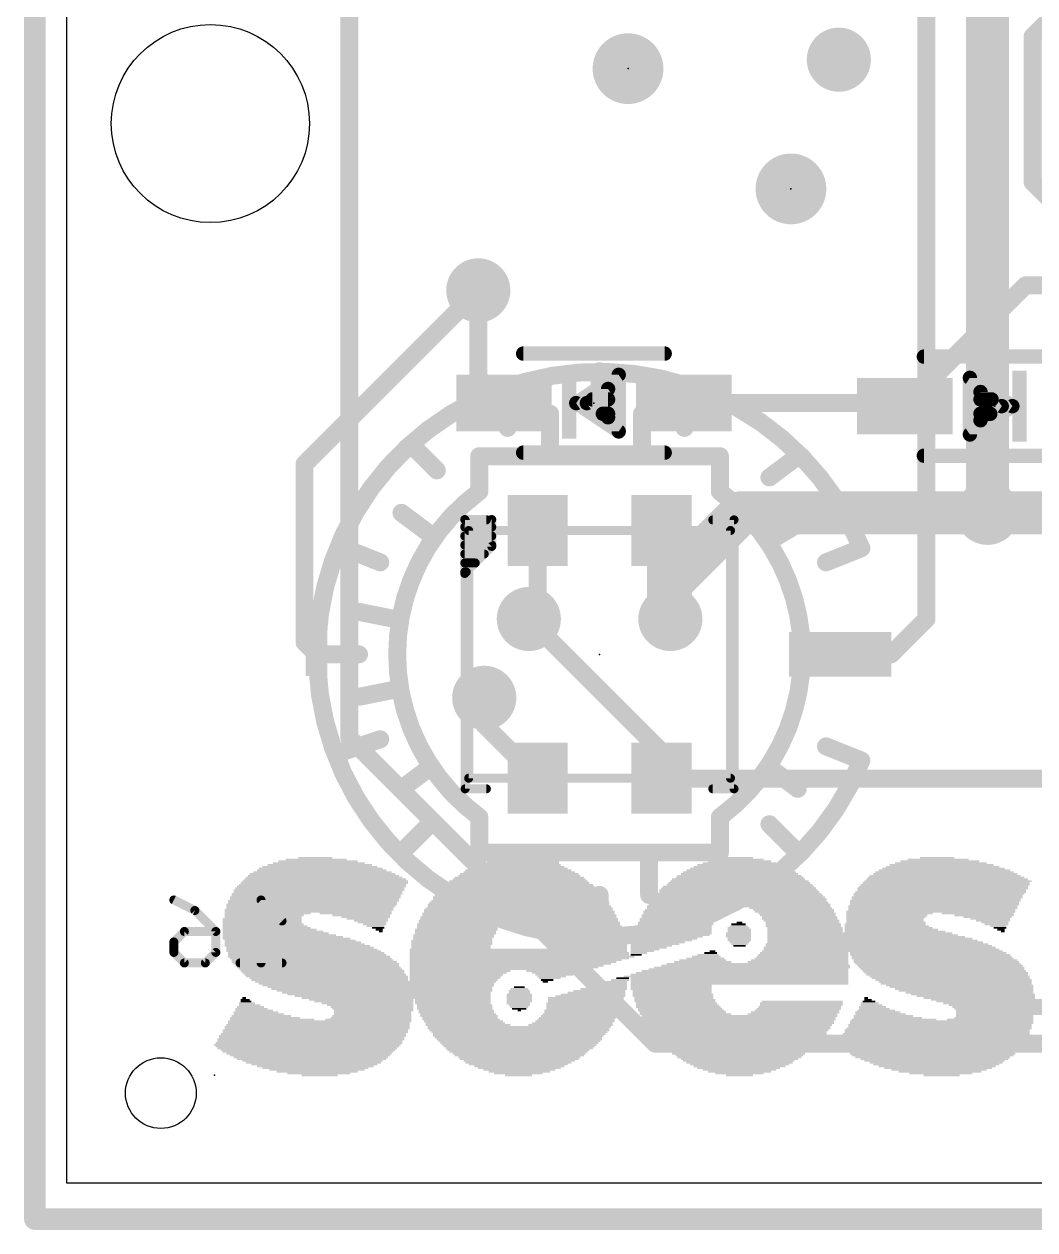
# Model space of a CAD drawing. Extents: x -30.6 to 30.6, y -30.6 to 30.6.
# Drawn here: x -30.63 to -16.35, y -30.63 to -13.59 of the extents above; entities that cross this region are included whole.
import ezdxf

# ---------------------------------------------------------------- set-up
doc = ezdxf.new("R2010")
doc.units = 0
for name, color, linetype in [('1', 12, 'CONTINUOUS'), ('16', 5, 'CONTINUOUS'), ('18', 110, 'CONTINUOUS'), ('20', 53, 'CONTINUOUS'), ('21', 40, 'CONTINUOUS'), ('22', 53, 'CONTINUOUS'), ('23', 40, 'CONTINUOUS'), ('24', 6, 'CONTINUOUS')]:
    doc.layers.add(name, color=color, linetype=linetype)

# ---------------------------------------------------------------- blocks, each defined once
blk = doc.blocks.new('RECT')
blk.add_solid([(-0.5, -0.5), (0.5, -0.5), (-0.5, 0.5), (0.5, 0.5)])
blk = doc.blocks.new('PIE')
at = {"const_width": 0.5}
blk.add_lwpolyline([(0, -0.25, 1), (0, 0.25, 1), (0, -0.25)], format="xyb", dxfattribs=at)
blk = doc.blocks.new('ROUNDV')
at = {"const_width": 0.5}
blk.add_lwpolyline([(0, -0.25, 1), (0, 0.25, 1), (0, -0.25)], format="xyb", dxfattribs=at)

msp = doc.modelspace()

# ---------------------------------------------------------------- linework, layer by layer
at = {"layer": '1'}
for points, const_width in [([(-30.48, 30.48), (-30.48, -30.48)], 0.3048), ([(-26.035, -23.682), (-26.035, -13.462)], 0.254), ([(-18.187, -18.993), (-16.4794, -17.2854)], 0.254), ([(-16.4794, -17.2854), (-10.5544, -17.2854)], 0.254), ([(-24.214, -18.586), (-24.214, -17.357)], 0.254), ([(-23.85, -18.95), (-24.214, -18.586)], 0.254), ([(-21.31, -18.95), (-18.23, -18.95)], 0.254), ([(-18.23, -18.95), (-18.187, -18.993)], 0.254), ([(-21.5, -21.5), (-20.5, -20.5)], 0.6096), ([(-20.5, -20.5), (-17.018, -20.5)], 0.6096), ([(-12.118, -20.5), (-17.018, -20.5)], 0.6096), ([(-21.5, -21.5), (-21.5, -22)], 0.6096), ([(-23.5, -22), (-21.243, -24.257)], 0.254), ([(-26.035, -23.682), (-21.717, -28)], 0.254), ([(-21.243, -24.257), (-6.35, -24.257)], 0.254), ([(-21.717, -28), (-9.151, -28)], 0.254), ([(-30.48, -30.48), (30.48, -30.48)], 0.3048)]:
    msp.add_lwpolyline(points, dxfattribs=dict(at, const_width=const_width))
for points, const_width in [([(-16.4794, -17.2219, 1), (-16.4794, -17.3489)], 0.127), ([(-16.4345, -17.3303, 1), (-16.5243, -17.2405)], 0.127), ([(-24.1505, -17.357, 1), (-24.2775, -17.357)], 0.127), ([(-24.1691, -18.5411, 1), (-24.2589, -18.6309)], 0.127), ([(-24.2775, -18.586, 1), (-24.1505, -18.586)], 0.127), ([(-23.8949, -18.9949, 1), (-23.8051, -18.9051)], 0.127), ([(-21.31, -18.8865, 1), (-21.31, -19.0135)], 0.127), ([(-18.1851, -18.9051, 1), (-18.2749, -18.9949)], 0.127), ([(-18.2319, -18.9481, 1), (-18.1421, -19.0379)], 0.127), ([(-18.2319, -19.0379, 1), (-18.1421, -18.9481)], 0.127), ([(-18.23, -19.0135, 1), (-18.23, -18.8865)], 0.127), ([(-20.5, -20.3476, 1), (-20.5, -20.6524)], 0.3048), ([(-20.3922, -20.6078, 1), (-20.6078, -20.3922)], 0.3048), ([(-17.018, -20.3476, 1), (-17.018, -20.6524)], 0.3048), ([(-17.018, -20.6524, 1), (-17.018, -20.3476)], 0.3048), ([(-21.6078, -21.3922, 1), (-21.3922, -21.6078)], 0.3048), ([(-21.3476, -21.5, 1), (-21.6524, -21.5)], 0.3048), ([(-23.4551, -21.9551, 1), (-23.5449, -22.0449)], 0.127), ([(-21.6524, -22, 1), (-21.3476, -22)], 0.3048), ([(-25.9901, -23.6371, 1), (-26.0799, -23.7269)], 0.127), ([(-26.0985, -23.682, 1), (-25.9715, -23.682)], 0.127), ([(-21.243, -24.1935, 1), (-21.243, -24.3205)], 0.127), ([(-21.2879, -24.3019, 1), (-21.1981, -24.2121)], 0.127), ([(-21.717, -27.9365, 1), (-21.717, -28.0635)], 0.127), ([(-21.7619, -28.0449, 1), (-21.6721, -27.9551)], 0.127), ([(-30.48, -30.4038, 1), (-30.48, -30.5562)], 0.1524), ([(-30.5562, -30.48, 1), (-30.4038, -30.48)], 0.1524)]:
    msp.add_lwpolyline(points, format="xyb", dxfattribs=dict(at, const_width=const_width))
at = {"layer": '16'}
for points, const_width in [([(-30.48, 30.48), (-30.48, -30.48)], 0.3048), ([(-17.018, -20.5), (-17.018, -5.9838)], 0.6096), ([(-17.881, -7.5), (-17.881, -22)], 0.254), ([(-16.381, -13.7705), (-15.0622, -12.4517)], 0.254), ([(-16.381, -15.826), (-16.381, -13.7705)], 0.254), ([(-15.748, -16.459), (-16.381, -15.826)], 0.254), ([(-26.669, -19.812), (-24.214, -17.357)], 0.254), ([(-22.5, -18.5), (-22.5, -19.1)], 0.254), ([(-24, -18.8), (-23.8, -19.3)], 0.254), ([(-21.1, -18.8), (-21.3, -19.3)], 0.254), ([(-23.2, -19.7), (-23.2, -19.1)], 0.254), ([(-21.9, -19.7), (-21.9, -19.1)], 0.254), ([(-25.1, -19.6), (-24.8, -19.9)], 0.254), ([(-24.2, -20.2), (-24.2, -19.7)], 0.254), ([(-24.2, -19.7), (-23.2, -19.7)], 0.254), ([(-23.2, -19.7), (-21.9, -19.7)], 0.254), ([(-21.9, -19.7), (-20.8, -19.7)], 0.254), ([(-20.8, -20.2), (-20.8, -19.7)], 0.254), ([(-19.7, -19.7), (-20.1, -20)], 0.254), ([(-26.67, -22.33), (-26.67, -19.812)], 0.254), ([(-26.67, -19.812), (-26.669, -19.812)], 0.254), ([(-24.9, -20.8), (-25.3, -20.5)], 0.254), ([(-21.625, -20.75), (-21.625, -21.875)], 0.4064), ([(-20.1, -20.9), (-19.6, -20.6)], 0.254), ([(-23.375, -20.75), (-23.375, -21.875)], 0.254), ([(-26.1, -21), (-25.6, -21.2)], 0.254), ([(-18.8, -21), (-19.3, -21.2)], 0.254), ([(-25.4, -22), (-25.9, -21.9)], 0.254), ([(-23.375, -21.875), (-23.5, -22)], 0.254), ([(-21.625, -21.875), (-21.5, -22)], 0.4064), ([(-17.881, -22), (-18.381, -22.5)], 0.254), ([(-26.5, -22.5), (-26.67, -22.33)], 0.254), ([(-26.5, -22.5), (-25.9, -22.5)], 0.254), ([(-18.381, -22.5), (-19.1, -22.5)], 0.254), ([(-25.4, -23), (-25.9, -23.1)], 0.254), ([(-24.13, -23.495), (-24.13, -23.114)], 0.254), ([(-23.375, -24.25), (-24.13, -23.495)], 0.254), ([(-26.2, -23.9), (-25.6, -23.7)], 0.254), ([(-18.8, -24), (-19.3, -23.8)], 0.254), ([(-24.9, -24.1), (-25.3, -24.4)], 0.254), ([(-20.1, -24.1), (-19.7, -24.4)], 0.254), ([(-24.2, -24.8), (-24.2, -25.3)], 0.254), ([(-20.8, -24.8), (-20.8, -25.3)], 0.254), ([(-25.3, -25.3), (-24.9, -24.9)], 0.254), ([(-19.7, -25.3), (-20.1, -24.9)], 0.254), ([(-24.2, -25.3), (-23.2, -25.3)], 0.254), ([(-23.2, -25.3), (-21.8, -25.3)], 0.254), ([(-23.2, -25.3), (-23.2, -25.9)], 0.254), ([(-21.8, -25.3), (-20.8, -25.3)], 0.254), ([(-21.8, -25.3), (-21.8, -25.9)], 0.254), ([(-24, -26.2), (-23.8, -25.7)], 0.254), ([(-21, -26.2), (-21.2, -25.7)], 0.254), ([(-22.5, -26.5), (-22.5, -25.9)], 0.254), ([(-30.48, -30.48), (30.48, -30.48)], 0.3048)]:
    msp.add_lwpolyline(points, dxfattribs=dict(at, const_width=const_width))
for points, const_width in [([(-16.3175, -13.7705, 1), (-16.4445, -13.7705)], 0.127), ([(-16.4259, -13.7256, 1), (-16.3361, -13.8154)], 0.127), ([(-16.3361, -15.7811, 1), (-16.4259, -15.8709)], 0.127), ([(-16.4445, -15.826, 1), (-16.3175, -15.826)], 0.127), ([(-24.1691, -17.4019, 1), (-24.2589, -17.3121)], 0.127), ([(-18.8, -21, 5.1283), (-18.8, -24)], 0.254), ([(-22.4365, -18.5, 1), (-22.5635, -18.5)], 0.127), ([(-23.941, -18.7764, 1), (-24.059, -18.8236)], 0.127), ([(-21.041, -18.8236, 1), (-21.159, -18.7764)], 0.127), ([(-23.1365, -19.1, 1), (-23.2635, -19.1)], 0.127), ([(-22.5635, -19.1, 1), (-22.4365, -19.1)], 0.127), ([(-21.8365, -19.1, 1), (-21.9635, -19.1)], 0.127), ([(-23.859, -19.3236, 1), (-23.741, -19.2764)], 0.127), ([(-21.359, -19.2764, 1), (-21.241, -19.3236)], 0.127), ([(-25.0551, -19.5551, 1), (-25.1449, -19.6449)], 0.127), ([(-24.1365, -19.7, 1), (-24.2635, -19.7)], 0.127), ([(-24.2, -19.6365, 1), (-24.2, -19.7635)], 0.127), ([(-23.2, -19.6365, 1), (-23.2, -19.7635)], 0.127), ([(-23.2, -19.7635, 1), (-23.2, -19.6365)], 0.127), ([(-21.9, -19.6365, 1), (-21.9, -19.7635)], 0.127), ([(-21.9, -19.7635, 1), (-21.9, -19.6365)], 0.127), ([(-20.7365, -19.7, 1), (-20.8635, -19.7)], 0.127), ([(-20.8, -19.7635, 1), (-20.8, -19.6365)], 0.127), ([(-19.6619, -19.7508, 1), (-19.7381, -19.6492)], 0.127), ([(-26.6065, -19.812, 1), (-26.7335, -19.812)], 0.127), ([(-26.67, -19.7485, 1), (-26.67, -19.8755)], 0.127), ([(-26.7139, -19.7671, 1), (-26.6241, -19.8569)], 0.127), ([(-26.669, -19.8755, 1), (-26.669, -19.7485)], 0.127), ([(-23.2635, -19.7, 1), (-23.1365, -19.7)], 0.127), ([(-21.9635, -19.7, 1), (-21.8365, -19.7)], 0.127), ([(-24.8449, -19.9449, 1), (-24.7551, -19.8551)], 0.127), ([(-20.1381, -19.9492, 1), (-20.0619, -20.0508)], 0.127), ([(-24.2, -20.2, 0.5044), (-24.2, -24.8)], 0.254), ([(-24.1623, -20.2511, 1), (-24.2377, -20.1489)], 0.127), ([(-20.8, -24.8, 0.5044), (-20.8, -20.2)], 0.254), ([(-20.7623, -20.1489, 1), (-20.8377, -20.2511)], 0.127), ([(-24.2635, -20.2, 1), (-24.1365, -20.2)], 0.127), ([(-20.8635, -20.2, 1), (-20.7365, -20.2)], 0.127), ([(-25.2619, -20.4492, 1), (-25.3381, -20.5508)], 0.127), ([(-17.1704, -20.5, 1), (-16.8656, -20.5)], 0.3048), ([(-21.5234, -20.75, 1), (-21.7266, -20.75)], 0.2032), ([(-19.5673, -20.6545, 1), (-19.6327, -20.5455)], 0.127), ([(-24.9381, -20.8508, 1), (-24.8619, -20.7492)], 0.127), ([(-23.3115, -20.75, 1), (-23.4385, -20.75)], 0.127), ([(-20.1327, -20.8455, 1), (-20.0673, -20.9545)], 0.127), ([(-26.0764, -20.941, 1), (-26.1236, -21.059)], 0.127), ([(-18.8588, -21.0239, 1), (-18.7412, -20.9761)], 0.127), ([(-18.7764, -21.059, 1), (-18.8236, -20.941)], 0.127), ([(-25.6236, -21.259, 1), (-25.5764, -21.141)], 0.127), ([(-19.3236, -21.141, 1), (-19.2764, -21.259)], 0.127), ([(-25.8875, -21.8377, 1), (-25.9125, -21.9623)], 0.127), ([(-23.3301, -21.9199, 1), (-23.4199, -21.8301)], 0.127), ([(-21.7266, -21.875, 1), (-21.5234, -21.875)], 0.2032), ([(-21.5532, -21.8032, 1), (-21.6968, -21.9468)], 0.2032), ([(-25.4125, -22.0623, 1), (-25.3875, -21.9377)], 0.127), ([(-23.5449, -21.9551, 1), (-23.4551, -22.0449)], 0.127), ([(-23.4385, -21.875, 1), (-23.3115, -21.875)], 0.127), ([(-21.5718, -22.0718, 1), (-21.4282, -21.9282)], 0.2032), ([(-17.9445, -22, 1), (-17.8175, -22)], 0.127), ([(-17.8361, -22.0449, 1), (-17.9259, -21.9551)], 0.127), ([(-26.6251, -22.2851, 1), (-26.7149, -22.3749)], 0.127), ([(-26.7335, -22.33, 1), (-26.6065, -22.33)], 0.127), ([(-26.5, -22.4365, 1), (-26.5, -22.5635)], 0.127), ([(-26.5449, -22.5449, 1), (-26.4551, -22.4551)], 0.127), ([(-25.9, -22.5635, 1), (-25.9, -22.4365)], 0.127), ([(-19.1, -22.4365, 1), (-19.1, -22.5635)], 0.127), ([(-18.4259, -22.4551, 1), (-18.3361, -22.5449)], 0.127), ([(-18.381, -22.5635, 1), (-18.381, -22.4365)], 0.127), ([(-25.9125, -23.0377, 1), (-25.8875, -23.1623)], 0.127), ([(-25.3875, -23.0623, 1), (-25.4125, -22.9377)], 0.127), ([(-24.0665, -23.114, 1), (-24.1935, -23.114)], 0.127), ([(-24.0851, -23.4501, 1), (-24.1749, -23.5399)], 0.127), ([(-24.1935, -23.495, 1), (-24.0665, -23.495)], 0.127), ([(-25.5799, -23.7602, 1), (-25.6201, -23.6398)], 0.127), ([(-19.2764, -23.741, 1), (-19.3236, -23.859)], 0.127), ([(-26.2201, -23.8398, 1), (-26.1799, -23.9602)], 0.127), ([(-24.8619, -24.1508, 1), (-24.9381, -24.0492)], 0.127), ([(-20.0619, -24.0492, 1), (-20.1381, -24.1508)], 0.127), ([(-18.7412, -24.0239, 1), (-18.8588, -23.9761)], 0.127), ([(-18.8236, -24.059, 1), (-18.7764, -23.941)], 0.127), ([(-23.4199, -24.2949, 1), (-23.3301, -24.2051)], 0.127), ([(-25.3381, -24.3492, 1), (-25.2619, -24.4508)], 0.127), ([(-19.7381, -24.4508, 1), (-19.6619, -24.3492)], 0.127), ([(-24.1365, -24.8, 1), (-24.2635, -24.8)], 0.127), ([(-24.2377, -24.8511, 1), (-24.1623, -24.7489)], 0.127), ([(-20.7365, -24.8, 1), (-20.8635, -24.8)], 0.127), ([(-20.8377, -24.7489, 1), (-20.7623, -24.8511)], 0.127), ([(-24.8551, -24.9449, 1), (-24.9449, -24.8551)], 0.127), ([(-20.0551, -24.8551, 1), (-20.1449, -24.9449)], 0.127), ([(-25.3449, -25.2551, 1), (-25.2551, -25.3449)], 0.127), ([(-24.2, -25.2365, 1), (-24.2, -25.3635)], 0.127), ([(-23.2, -25.2365, 1), (-23.2, -25.3635)], 0.127), ([(-23.1365, -25.3, 1), (-23.2635, -25.3)], 0.127), ([(-23.2, -25.3635, 1), (-23.2, -25.2365)], 0.127), ([(-21.8, -25.2365, 1), (-21.8, -25.3635)], 0.127), ([(-21.7365, -25.3, 1), (-21.8635, -25.3)], 0.127), ([(-21.8, -25.3635, 1), (-21.8, -25.2365)], 0.127), ([(-20.8, -25.3635, 1), (-20.8, -25.2365)], 0.127), ([(-19.7449, -25.3449, 1), (-19.6551, -25.2551)], 0.127), ([(-24.2635, -25.3, 1), (-24.1365, -25.3)], 0.127), ([(-20.8635, -25.3, 1), (-20.7365, -25.3)], 0.127), ([(-23.741, -25.7236, 1), (-23.859, -25.6764)], 0.127), ([(-21.141, -25.6764, 1), (-21.259, -25.7236)], 0.127), ([(-23.2635, -25.9, 1), (-23.1365, -25.9)], 0.127), ([(-22.4365, -25.9, 1), (-22.5635, -25.9)], 0.127), ([(-21.8635, -25.9, 1), (-21.7365, -25.9)], 0.127), ([(-24.059, -26.1764, 1), (-23.941, -26.2236)], 0.127), ([(-21.059, -26.2236, 1), (-20.941, -26.1764)], 0.127), ([(-22.5635, -26.5, 1), (-22.4365, -26.5)], 0.127), ([(-30.48, -30.4038, 1), (-30.48, -30.5562)], 0.1524), ([(-30.5562, -30.48, 1), (-30.4038, -30.48)], 0.1524)]:
    msp.add_lwpolyline(points, format="xyb", dxfattribs=dict(at, const_width=const_width))
at = {"layer": '20'}
for p, q in [((-30.028, -29.972), (-30.028, 30.028)), ((29.972, -29.972), (-30.028, -29.972))]:
    msp.add_line(p, q, dxfattribs=at)
for centre, radius in [((-28, -15), 1.4), ((-28.7, -28.7), 0.5)]:
    msp.add_circle(centre, radius, dxfattribs=at)
at = {"layer": '21', "const_width": 0.2032}
for points in [[(-23.58, -18.25), (-21.58, -18.25)], [(-17.917, -18.293), (-15.917, -18.293)], [(-22.83, -18.95), (-22.23, -18.55)], [(-22.23, -18.55), (-22.23, -19.35)], [(-17.267, -19.393), (-17.267, -18.593)], [(-17.267, -18.593), (-16.667, -18.993)], [(-22.68, -18.95), (-22.38, -18.75)], [(-22.38, -18.75), (-22.38, -19.15)], [(-17.117, -19.193), (-17.117, -18.793)], [(-17.117, -18.793), (-16.817, -18.993)], [(-22.23, -19.35), (-22.83, -18.95)], [(-22.38, -19.15), (-22.68, -18.95)], [(-22.6014, -18.8976), (-22.38, -18.8976)], [(-16.667, -18.993), (-17.267, -19.393)], [(-17.117, -18.8976), (-16.9601, -18.8976)], [(-16.817, -18.993), (-17.117, -19.193)], [(-22.4538, -19.1008), (-22.38, -19.1008)], [(-17.117, -19.1008), (-16.9787, -19.1008)], [(-21.58, -19.65), (-23.58, -19.65)], [(-15.917, -19.693), (-17.917, -19.693)]]:
    msp.add_lwpolyline(points, dxfattribs=at)
at = {"layer": '21', "const_width": 0.1016}
for points in [[(-23.58, -18.1992, 1), (-23.58, -18.3008)], [(-21.58, -18.3008, 1), (-21.58, -18.1992)], [(-17.917, -18.2422, 1), (-17.917, -18.3438)], [(-22.1792, -18.55, 1), (-22.2808, -18.55)], [(-22.2018, -18.5923, 1), (-22.2582, -18.5077)], [(-17.2162, -18.593, 1), (-17.3178, -18.593)], [(-17.2388, -18.5507, 1), (-17.2952, -18.6353)], [(-22.3292, -18.75, 1), (-22.4308, -18.75)], [(-22.3518, -18.7923, 1), (-22.4082, -18.7077)], [(-17.0662, -18.793, 1), (-17.1678, -18.793)], [(-17.0888, -18.7507, 1), (-17.1452, -18.8353)], [(-22.8018, -18.9077, 1), (-22.8582, -18.9923)], [(-22.8582, -18.9077, 1), (-22.8018, -18.9923)], [(-22.6518, -18.9077, 1), (-22.7082, -18.9923)], [(-22.7082, -18.9077, 1), (-22.6518, -18.9923)], [(-22.6014, -18.8468, 1), (-22.6014, -18.9484)], [(-22.38, -18.9484, 1), (-22.38, -18.8468)], [(-17.117, -18.8468, 1), (-17.117, -18.9484)], [(-16.9601, -18.9484, 1), (-16.9601, -18.8468)], [(-16.7888, -19.0353, 1), (-16.8452, -18.9507)], [(-16.8452, -19.0353, 1), (-16.7888, -18.9507)], [(-16.6388, -19.0353, 1), (-16.6952, -18.9507)], [(-16.6952, -19.0353, 1), (-16.6388, -18.9507)], [(-22.4538, -19.05, 1), (-22.4538, -19.1516)], [(-22.4082, -19.1923, 1), (-22.3518, -19.1077)], [(-22.38, -19.1516, 1), (-22.38, -19.05)], [(-17.117, -19.05, 1), (-17.117, -19.1516)], [(-16.9787, -19.1516, 1), (-16.9787, -19.05)], [(-22.4308, -19.15, 1), (-22.3292, -19.15)], [(-17.1452, -19.1507, 1), (-17.0888, -19.2353)], [(-17.1678, -19.193, 1), (-17.0662, -19.193)], [(-22.2808, -19.35, 1), (-22.1792, -19.35)], [(-22.2582, -19.3923, 1), (-22.2018, -19.3077)], [(-17.2952, -19.3507, 1), (-17.2388, -19.4353)], [(-17.3178, -19.393, 1), (-17.2162, -19.393)], [(-23.58, -19.5992, 1), (-23.58, -19.7008)], [(-21.58, -19.7008, 1), (-21.58, -19.5992)], [(-17.917, -19.6422, 1), (-17.917, -19.7438)]]:
    msp.add_lwpolyline(points, format="xyb", dxfattribs=at)
at = {"layer": '22', "const_width": 0.127}
for points in [[(-24.405, -20.595), (-24.024, -20.595)], [(-24.405, -21.357), (-24.405, -20.595)], [(-24.1, -20.6), (-24.4, -20.6)], [(-24.4, -20.6), (-24.4, -24.4)], [(-24.024, -20.595), (-24.024, -20.976)], [(-20.9, -20.6), (-20.6, -20.6)], [(-20.6, -20.6), (-20.6, -24.4)], [(-24.405, -20.701), (-24.024, -20.701)], [(-24.405, -20.828), (-24.024, -20.828)], [(-24.35, -24.25), (-24.35, -20.75)], [(-24.35, -20.75), (-20.65, -20.75)], [(-20.65, -20.75), (-20.65, -24.25)], [(-24.405, -20.955), (-24.024, -20.955)], [(-24.024, -20.976), (-24.405, -21.357)], [(-24.405, -21.082), (-24.13, -21.082)], [(-24.405, -21.209), (-24.257, -21.209)], [(-24.405, -21.336), (-24.384, -21.336)], [(-20.65, -24.25), (-24.35, -24.25)], [(-24.4, -24.4), (-24.1, -24.4)], [(-20.6, -24.4), (-20.9, -24.4)], [(-28.5162, -25.9707), (-28.2196, -26.119)], [(-28.2196, -26.119), (-27.923, -26.4156)], [(-26.9875, -26.2673), (-27.2841, -25.9707)], [(-27.2841, -25.9707), (-27.2841, -26.8605)], [(-28.5162, -26.5639), (-28.3679, -26.4156)], [(-28.3679, -26.4156), (-27.923, -26.4156)], [(-27.923, -26.4156), (-27.923, -26.7122)], [(-28.5162, -26.7122), (-28.5162, -26.5639)], [(-28.3679, -26.8605), (-28.5162, -26.7122)], [(-27.923, -26.7122), (-28.0713, -26.8605)], [(-28.0713, -26.8605), (-28.3679, -26.8605)], [(-26.9875, -26.8605), (-27.5807, -26.8605)]]:
    msp.add_lwpolyline(points, dxfattribs=at)
at = {"layer": '22', "const_width": 0.0635}
for points in [[(-24.3733, -20.595, 1), (-24.4367, -20.595)], [(-24.405, -20.5633, 1), (-24.405, -20.6268)], [(-24.3683, -20.6, 1), (-24.4318, -20.6)], [(-24.4, -20.5683, 1), (-24.4, -20.6318)], [(-24.1, -20.6318, 1), (-24.1, -20.5683)], [(-23.9923, -20.595, 1), (-24.0557, -20.595)], [(-24.024, -20.6268, 1), (-24.024, -20.5633)], [(-20.9, -20.5683, 1), (-20.9, -20.6318)], [(-20.5683, -20.6, 1), (-20.6318, -20.6)], [(-20.6, -20.6318, 1), (-20.6, -20.5683)], [(-24.405, -20.6693, 1), (-24.405, -20.7327)], [(-24.405, -20.7963, 1), (-24.405, -20.8597)], [(-24.3183, -20.75, 1), (-24.3818, -20.75)], [(-24.35, -20.7183, 1), (-24.35, -20.7817)], [(-24.024, -20.7327, 1), (-24.024, -20.6693)], [(-24.024, -20.8597, 1), (-24.024, -20.7963)], [(-20.6183, -20.75, 1), (-20.6818, -20.75)], [(-20.65, -20.7817, 1), (-20.65, -20.7183)], [(-24.405, -20.9233, 1), (-24.405, -20.9868)], [(-24.0557, -20.976, 1), (-23.9923, -20.976)], [(-24.0015, -20.9985, 1), (-24.0465, -20.9535)], [(-24.024, -20.9868, 1), (-24.024, -20.9233)], [(-24.405, -21.0503, 1), (-24.405, -21.1137)], [(-24.13, -21.1137, 1), (-24.13, -21.0503)], [(-24.405, -21.1773, 1), (-24.405, -21.2407)], [(-24.405, -21.3043, 1), (-24.405, -21.3678)], [(-24.384, -21.3678, 1), (-24.384, -21.3043)], [(-24.257, -21.2407, 1), (-24.257, -21.1773)], [(-24.4275, -21.3345, 1), (-24.3825, -21.3795)], [(-24.4367, -21.357, 1), (-24.3733, -21.357)], [(-24.35, -24.2183, 1), (-24.35, -24.2817)], [(-20.65, -24.2817, 1), (-20.65, -24.2183)], [(-24.4, -24.3683, 1), (-24.4, -24.4318)], [(-24.3818, -24.25, 1), (-24.3183, -24.25)], [(-24.1, -24.4318, 1), (-24.1, -24.3683)], [(-20.9, -24.3683, 1), (-20.9, -24.4318)], [(-20.6818, -24.25, 1), (-20.6183, -24.25)], [(-20.6, -24.4318, 1), (-20.6, -24.3683)], [(-24.4318, -24.4, 1), (-24.3683, -24.4)], [(-20.6318, -24.4, 1), (-20.5683, -24.4)], [(-28.502, -25.9423, 1), (-28.5304, -25.9991)], [(-28.1972, -26.0966, 1), (-28.2421, -26.1415)], [(-28.2338, -26.1474, 1), (-28.2054, -26.0906)], [(-27.2523, -25.9707, 1), (-27.3158, -25.9707)], [(-27.2616, -25.9483, 1), (-27.3065, -25.9932)], [(-27.01, -26.2898, 1), (-26.965, -26.2449)], [(-28.3679, -26.3839, 1), (-28.3679, -26.4474)], [(-28.3454, -26.4381, 1), (-28.3903, -26.3932)], [(-27.8913, -26.4156, 1), (-27.9548, -26.4156)], [(-27.9455, -26.4381, 1), (-27.9006, -26.3932)], [(-27.923, -26.4474, 1), (-27.923, -26.3839)], [(-28.4844, -26.5639, 1), (-28.5479, -26.5639)], [(-28.5386, -26.5415, 1), (-28.4937, -26.5864)], [(-28.4937, -26.6898, 1), (-28.5386, -26.7347)], [(-28.5479, -26.7122, 1), (-28.4844, -26.7122)], [(-27.9548, -26.7122, 1), (-27.8913, -26.7122)], [(-27.9006, -26.7347, 1), (-27.9455, -26.6898)], [(-28.3679, -26.8288, 1), (-28.3679, -26.8923)], [(-28.3903, -26.883, 1), (-28.3454, -26.838)], [(-28.0938, -26.838, 1), (-28.0489, -26.883)], [(-28.0713, -26.8923, 1), (-28.0713, -26.8288)], [(-27.5807, -26.8288, 1), (-27.5807, -26.8923)], [(-27.3158, -26.8605, 1), (-27.2523, -26.8605)], [(-26.9875, -26.8923, 1), (-26.9875, -26.8288)]]:
    msp.add_lwpolyline(points, format="xyb", dxfattribs=at)
at = {"layer": '23'}
for p in [(-19.796, -15.923), (-22.58, -18.95), (-16.917, -18.993), (-27.94, -28.448)]:
    msp.add_point(p, dxfattribs=at)
at = {"layer": '24'}
for p in [(-22.098, -14.224), (-22.5, -22.5), (-22.5, -22.5)]:
    msp.add_point(p, dxfattribs=at)

# ---------------------------------------------------------------- block references
at = {"layer": '1'}
msp.add_blockref('PIE', (-19.796, -15.923), dxfattribs=at)
at = {"layer": '1', "xscale": 1.35, "yscale": 0.8}
for p in [(-23.85, -18.95), (-21.31, -18.95)]:
    msp.add_blockref('RECT', p, dxfattribs=at)
at = {"layer": '1', "xscale": 1.35, "yscale": 0.8, "rotation": 180}
msp.add_blockref('RECT', (-18.187, -18.993), dxfattribs=at)
at = {"layer": '16'}
msp.add_blockref('PIE', (-22.098, -14.224), dxfattribs=at)
at = {"layer": '16', "xscale": 0.85, "rotation": 180}
for p in [(-23.375, -20.75), (-21.625, -20.75), (-23.375, -24.25), (-21.625, -24.25)]:
    msp.add_blockref('RECT', p, dxfattribs=at)
at = {"layer": '16'}
for p, xscale, yscale, rotation in [((-26.5, -22.5), 0.6096, 0.3048, 90), ((-19.1, -22.5), 1.45, 0.635, 180)]:
    msp.add_blockref('RECT', p, dxfattribs=dict(at, xscale=xscale, yscale=yscale, rotation=rotation))
at = {"layer": '18', "xscale": 0.9064, "yscale": 0.9064}
for p in [(-19.1191, -14.097), (-19.1191, -14.097), (-24.214, -17.357), (-24.214, -17.357), (-17.018, -20.5), (-17.018, -20.5), (-23.5, -22), (-23.5, -22), (-21.5, -22), (-21.5, -22), (-24.13, -23.114), (-24.13, -23.114)]:
    msp.add_blockref('ROUNDV', p, dxfattribs=at)
at = {"layer": '21', "xscale": 0.2}
msp.add_blockref('RECT', (-22.93, -18.95), dxfattribs=at)
at = {"layer": '21', "xscale": 0.2, "rotation": 180}
msp.add_blockref('RECT', (-16.567, -18.993), dxfattribs=at)
at = {"layer": '21', "yscale": 0.0254}
for p, xscale in [((-26.5176, -25.3746), 0.4826), ((-23.6474, -25.3746), 0.381), ((-20.5232, -25.3746), 0.381), ((-17.7292, -25.3746), 0.4826), ((-26.4287, -25.5524), 1.8288), ((-26.4414, -25.527), 1.7526), ((-26.4541, -25.5016), 1.6256), ((-26.4541, -25.4762), 1.4732), ((-26.4668, -25.4508), 1.2954), ((-26.4795, -25.4254), 1.1176), ((-26.5049, -25.4), 0.8636), ((-23.6474, -25.5524), 1.4986), ((-23.6474, -25.527), 1.397), ((-23.6347, -25.5016), 1.27), ((-23.6347, -25.4762), 1.1684), ((-23.6474, -25.4508), 1.0414), ((-23.6474, -25.4254), 0.889), ((-23.6474, -25.4), 0.6858), ((-20.5232, -25.5524), 1.4986), ((-20.5232, -25.527), 1.397), ((-20.5232, -25.5016), 1.2954), ((-20.5359, -25.4762), 1.1684), ((-20.5232, -25.4508), 1.0414), ((-20.5232, -25.4254), 0.889), ((-20.5232, -25.4), 0.6858), ((-17.6276, -25.5524), 1.8542), ((-17.6403, -25.527), 1.7272), ((-17.653, -25.5016), 1.6002), ((-17.6657, -25.4762), 1.4732), ((-17.6784, -25.4508), 1.2954), ((-17.6911, -25.4254), 1.1176), ((-17.7165, -25.4), 0.8636), ((-26.3906, -25.7302), 2.3622), ((-26.3779, -25.7048), 2.3368), ((-26.3779, -25.6794), 2.286), ((-26.3906, -25.654), 2.2098), ((-26.4033, -25.6286), 2.1336), ((-26.416, -25.6032), 2.0574), ((-26.416, -25.5778), 1.9558), ((-23.6474, -25.7302), 2.0066), ((-23.6474, -25.7048), 1.9558), ((-23.6347, -25.6794), 1.8796), ((-23.6347, -25.654), 1.8288), ((-23.6347, -25.6286), 1.7272), ((-23.6347, -25.6032), 1.6764), ((-23.6347, -25.5778), 1.5748), ((-20.5232, -25.7302), 2.0066), ((-20.5232, -25.7048), 1.9558), ((-20.5359, -25.6794), 1.8796), ((-20.5232, -25.654), 1.8034), ((-20.5232, -25.6286), 1.7526), ((-20.5232, -25.6032), 1.651), ((-20.5232, -25.5778), 1.6002), ((-17.6022, -25.7302), 2.3622), ((-17.5768, -25.7048), 2.3622), ((-17.5895, -25.6794), 2.286), ((-17.6022, -25.654), 2.2098), ((-17.6149, -25.6286), 2.1336), ((-17.6149, -25.6032), 2.032), ((-17.6276, -25.5778), 1.9558), ((-26.4922, -25.8826), 2.413), ((-26.5049, -25.908), 2.3876), ((-26.4668, -25.8318), 2.413), ((-26.4795, -25.8572), 2.3876), ((-26.4541, -25.8064), 2.3876), ((-26.4287, -25.781), 2.3876), ((-26.416, -25.7556), 2.3622), ((-23.6474, -25.908), 2.3622), ((-23.6347, -25.8826), 2.3368), ((-23.6347, -25.8572), 2.286), ((-23.6347, -25.8318), 2.2352), ((-23.6347, -25.8064), 2.1844), ((-23.6347, -25.781), 2.1336), ((-23.6347, -25.7556), 2.0828), ((-20.5232, -25.908), 2.3622), ((-20.5232, -25.8826), 2.3114), ((-20.5359, -25.8318), 2.2352), ((-20.5232, -25.8572), 2.2606), ((-20.5359, -25.8064), 2.1844), ((-20.5359, -25.781), 2.1336), ((-20.5232, -25.7556), 2.0574), ((-17.7038, -25.8826), 2.413), ((-17.7165, -25.908), 2.3876), ((-17.6784, -25.8572), 2.413), ((-17.653, -25.8064), 2.413), ((-17.6657, -25.8318), 2.3876), ((-17.6403, -25.781), 2.3876), ((-17.6149, -25.7556), 2.3876), ((-26.5684, -26.035), 2.413), ((-26.5811, -26.0604), 2.3876), ((-26.543, -25.9842), 2.413), ((-26.5557, -26.0096), 2.3876), ((-26.5176, -25.9334), 2.413), ((-26.5303, -25.9588), 2.3876), ((-23.6474, -26.035), 2.5654), ((-23.6347, -26.0604), 2.5908), ((-23.6347, -26.0096), 2.54), ((-23.6347, -25.9842), 2.4892), ((-23.6474, -25.9334), 2.413), ((-23.6347, -25.9588), 2.4384), ((-20.5359, -26.0604), 2.5908), ((-20.5232, -26.035), 2.5654), ((-20.5359, -25.9842), 2.4892), ((-20.5232, -26.0096), 2.5146), ((-20.5232, -25.9588), 2.4638), ((-20.5232, -25.9334), 2.413), ((-17.7927, -26.0604), 2.3876), ((-17.7546, -25.9842), 2.413), ((-17.7673, -26.0096), 2.3876), ((-17.7673, -26.035), 2.3876), ((-17.7292, -25.9334), 2.413), ((-17.7419, -25.9588), 2.3876), ((-27.2669, -26.2382), 1.1176), ((-26.6065, -26.1112), 2.3876), ((-26.6192, -26.1366), 2.3622), ((-27.1907, -26.162), 1.2192), ((-27.2415, -26.1874), 1.1176), ((-27.2542, -26.2128), 1.0922), ((-26.5938, -26.0858), 2.3622), ((-25.9461, -26.162), 1.016), ((-25.8699, -26.1874), 0.8128), ((-25.8064, -26.2128), 0.6858), ((-25.781, -26.2382), 0.5842), ((-23.6474, -26.2128), 2.7686), ((-24.3967, -26.2382), 1.27), ((-23.6474, -26.162), 2.7178), ((-23.6347, -26.1874), 2.7432), ((-23.6474, -26.1112), 2.667), ((-23.6347, -26.1366), 2.6924), ((-23.6347, -26.0858), 2.6416), ((-22.8854, -26.2382), 1.2954), ((-21.3995, -26.2382), 1.0668), ((-21.3614, -26.1874), 1.0922), ((-21.3741, -26.2128), 1.0668), ((-21.3233, -26.1366), 1.1176), ((-21.336, -26.162), 1.0922), ((-21.2852, -26.1112), 1.143), ((-21.2471, -26.0858), 1.1684), ((-19.7993, -26.0858), 1.1684), ((-19.7612, -26.1112), 1.143), ((-19.7485, -26.1366), 1.1176), ((-19.7104, -26.162), 1.0922), ((-19.6977, -26.1874), 1.0668), ((-19.6723, -26.2128), 1.0668), ((-19.6723, -26.2382), 1.0668), ((-17.8181, -26.1366), 2.3876), ((-18.4023, -26.162), 1.2192), ((-18.4404, -26.1874), 1.143), ((-18.4531, -26.2128), 1.1176), ((-18.4658, -26.2382), 1.0922), ((-17.7927, -26.0858), 2.3876), ((-17.8054, -26.1112), 2.3622), ((-17.1577, -26.162), 1.016), ((-17.0688, -26.1874), 0.8382), ((-17.018, -26.2128), 0.6858), ((-16.9799, -26.2382), 0.5588), ((-27.2669, -26.2636), 1.1176), ((-27.2669, -26.289), 1.1176), ((-27.2542, -26.3144), 1.143), ((-27.2288, -26.3398), 1.1938), ((-27.2034, -26.3652), 1.2446), ((-27.1653, -26.3906), 1.3208), ((-27.1145, -26.416), 1.4224), ((-25.7302, -26.2636), 0.4826), ((-25.7175, -26.289), 0.4064), ((-25.6794, -26.3144), 0.3302), ((-25.6667, -26.3398), 0.254), ((-25.6286, -26.3652), 0.1778), ((-25.6159, -26.3906), 0.1016), ((-25.5905, -26.416), 0.0508), ((-24.5237, -26.3906), 1.1684), ((-24.5364, -26.416), 1.143), ((-24.4856, -26.3144), 1.1938), ((-24.4983, -26.3398), 1.1684), ((-24.511, -26.3652), 1.143), ((-24.4348, -26.2636), 1.2446), ((-24.4602, -26.289), 1.1938), ((-22.8473, -26.2636), 1.2192), ((-22.8219, -26.289), 1.2192), ((-22.7965, -26.3144), 1.1684), ((-22.7711, -26.3398), 1.1684), ((-22.7711, -26.3652), 1.1684), ((-22.7584, -26.3906), 1.143), ((-22.733, -26.416), 1.143), ((-21.463, -26.416), 1.0922), ((-21.4503, -26.3398), 1.0668), ((-21.4503, -26.3652), 1.0668), ((-21.4503, -26.3906), 1.0668), ((-21.4249, -26.289), 1.0668), ((-21.4249, -26.3144), 1.0668), ((-21.3995, -26.2636), 1.0668), ((-20.5359, -26.3652), 0.3048), ((-20.5232, -26.3906), 0.3302), ((-20.5232, -26.416), 0.3302), ((-20.5359, -26.3398), 0.254), ((-20.5359, -26.3144), 0.2032), ((-20.5232, -26.289), 0.0762), ((-19.6469, -26.2636), 1.0668), ((-19.6342, -26.289), 1.0414), ((-19.6215, -26.3144), 1.0668), ((-19.6215, -26.3398), 1.0668), ((-19.5961, -26.3652), 1.0668), ((-19.5961, -26.3906), 1.0668), ((-19.5961, -26.416), 1.0668), ((-18.4658, -26.3144), 1.143), ((-18.4404, -26.3398), 1.1938), ((-18.415, -26.3652), 1.2446), ((-18.3769, -26.3906), 1.3208), ((-18.3261, -26.416), 1.4224), ((-18.4658, -26.2636), 1.0922), ((-18.4531, -26.289), 1.1176), ((-16.9418, -26.2636), 0.4826), ((-16.9164, -26.289), 0.381), ((-16.891, -26.3144), 0.3302), ((-16.8656, -26.3398), 0.2286), ((-16.8402, -26.3652), 0.1778), ((-16.8275, -26.3906), 0.1016), ((-16.8021, -26.416), 0.0508), ((-27.0764, -26.4414), 1.4986), ((-27.0256, -26.4668), 1.6002), ((-26.9748, -26.4922), 1.7018), ((-26.924, -26.5176), 1.8034), ((-26.8732, -26.543), 1.8542), ((-26.8351, -26.5684), 1.9304), ((-24.5872, -26.543), 1.143), ((-24.5872, -26.5684), 1.143), ((-24.5618, -26.4668), 1.143), ((-24.5618, -26.4922), 1.143), ((-24.5745, -26.5176), 1.1176), ((-24.5364, -26.4414), 1.143), ((-22.733, -26.4414), 1.143), ((-22.7203, -26.4668), 1.1176), ((-22.7076, -26.4922), 1.143), ((-22.7076, -26.5176), 1.143), ((-22.6949, -26.543), 1.1176), ((-22.6949, -26.5684), 1.1176), ((-21.5392, -26.4922), 0.9906), ((-21.5773, -26.5176), 0.9144), ((-21.6154, -26.543), 0.8382), ((-21.6662, -26.5684), 0.7366), ((-21.463, -26.4414), 1.0922), ((-21.4757, -26.4668), 1.0668), ((-20.5359, -26.4414), 0.3556), ((-20.5359, -26.4668), 0.3556), ((-20.5359, -26.4922), 0.3556), ((-20.5232, -26.5176), 0.3302), ((-20.5232, -26.543), 0.3302), ((-20.5232, -26.5684), 0.2794), ((-18.8214, -26.4414), 2.6162), ((-18.7833, -26.4668), 2.6924), ((-18.7325, -26.4922), 2.794), ((-18.6817, -26.5176), 2.8956), ((-18.6436, -26.543), 2.9718), ((-18.6055, -26.5684), 3.048), ((-26.8097, -26.5938), 1.9812), ((-26.7716, -26.6192), 2.0574), ((-26.7335, -26.6446), 2.0828), ((-26.7081, -26.67), 2.1336), ((-26.6827, -26.6954), 2.1844), ((-26.6446, -26.7208), 2.2098), ((-26.6319, -26.7462), 2.2352), ((-23.6474, -26.67), 3.0734), ((-23.6474, -26.6954), 3.0734), ((-23.6347, -26.7208), 3.0988), ((-23.6347, -26.7462), 3.0988), ((-24.5872, -26.5938), 1.143), ((-24.5999, -26.6192), 1.1176), ((-24.5999, -26.6446), 1.1176), ((-22.6822, -26.5938), 1.143), ((-22.6822, -26.6192), 1.143), ((-22.6695, -26.6446), 1.1176), ((-21.717, -26.5938), 0.6858), ((-21.7678, -26.6192), 0.5842), ((-21.8059, -26.6446), 0.508), ((-21.8567, -26.67), 0.4064), ((-21.8948, -26.6954), 0.3302), ((-21.9456, -26.7208), 0.2286), ((-21.9837, -26.7462), 0.1524), ((-20.9677, -26.7462), 0.3048), ((-20.9296, -26.7208), 0.1778), ((-20.9042, -26.6954), 0.0762), ((-20.5232, -26.5938), 0.2286), ((-20.5232, -26.6192), 0.1778), ((-19.6215, -26.7462), 1.27), ((-19.6088, -26.7208), 1.2446), ((-18.5039, -26.6954), 3.4036), ((-18.542, -26.6446), 3.2766), ((-18.5166, -26.67), 3.3274), ((-18.5801, -26.5938), 3.1496), ((-18.5547, -26.6192), 3.2004), ((-17.8562, -26.7208), 2.2098), ((-17.8308, -26.7462), 2.2606), ((-26.6065, -26.7716), 2.286), ((-26.5811, -26.797), 2.286), ((-26.5557, -26.8224), 2.286), ((-26.5303, -26.8478), 2.3368), ((-26.5049, -26.8732), 2.3368), ((-26.4922, -26.8986), 2.3114), ((-26.4668, -26.924), 2.3114), ((-23.5966, -26.7716), 3.175), ((-23.6347, -26.797), 3.0988), ((-23.6855, -26.8224), 2.9972), ((-23.7236, -26.8478), 2.921), ((-23.7617, -26.8732), 2.8448), ((-23.8125, -26.8986), 2.7432), ((-23.8506, -26.924), 2.667), ((-20.3454, -26.924), 2.7686), ((-20.2946, -26.8986), 2.667), ((-20.2692, -26.8732), 2.5654), ((-21.0439, -26.8478), 0.8128), ((-21.0439, -26.8224), 0.6604), ((-21.0058, -26.797), 0.5334), ((-20.9931, -26.7716), 0.4064), ((-19.6977, -26.8478), 1.4224), ((-19.6723, -26.8224), 1.3716), ((-19.6469, -26.797), 1.3208), ((-19.6342, -26.7716), 1.2954), ((-17.8054, -26.7716), 2.2606), ((-17.7927, -26.797), 2.286), ((-17.7546, -26.8224), 2.3114), ((-17.7419, -26.8478), 2.3368), ((-17.7165, -26.8732), 2.3368), ((-17.6911, -26.8986), 2.3368), ((-17.6657, -26.924), 2.3368), ((-26.4414, -26.9494), 2.3114), ((-26.416, -26.9748), 2.3114), ((-26.4033, -27.0002), 2.286), ((-26.3779, -27.0256), 2.286), ((-26.3525, -27.051), 2.286), ((-26.3271, -27.0764), 2.2352), ((-26.3144, -27.1018), 2.2098), ((-23.9014, -26.9494), 2.5654), ((-24.4729, -26.9748), 1.4224), ((-24.4983, -27.0002), 1.3716), ((-24.5237, -27.0256), 1.3208), ((-24.5364, -27.051), 1.2954), ((-24.5491, -27.0764), 1.27), ((-24.5618, -27.1018), 1.2446), ((-23.114, -26.9748), 0.8382), ((-23.1267, -27.0002), 0.6604), ((-23.1394, -27.0256), 0.5334), ((-23.1775, -27.051), 0.4064), ((-23.2029, -27.0764), 0.3048), ((-23.241, -27.1018), 0.1778), ((-22.2123, -27.1018), 0.254), ((-22.1742, -27.0764), 0.1778), ((-20.574, -27.051), 3.175), ((-20.5232, -27.0256), 3.0734), ((-20.5232, -27.0764), 3.0734), ((-20.5232, -27.1018), 3.0734), ((-20.4851, -27.0002), 2.9972), ((-20.447, -26.9748), 2.921), ((-20.3962, -26.9494), 2.8194), ((-17.653, -26.9494), 2.3114), ((-17.6276, -26.9748), 2.3114), ((-17.6022, -27.0002), 2.3114), ((-17.5895, -27.0256), 2.286), ((-17.5514, -27.051), 2.2606), ((-17.5387, -27.0764), 2.2352), ((-17.5006, -27.1018), 2.2098), ((-25.6667, -27.1272), 3.4036), ((-25.654, -27.1526), 3.3274), ((-25.6286, -27.178), 3.2766), ((-25.6032, -27.2034), 3.175), ((-25.5778, -27.2288), 3.1242), ((-25.5397, -27.2542), 3.048), ((-23.6347, -27.2542), 0.3048), ((-23.6347, -27.2288), 0.254), ((-23.6347, -27.2034), 0.1524), ((-23.2664, -27.1272), 0.0762), ((-22.5044, -27.2542), 0.7366), ((-22.4409, -27.2288), 0.6604), ((-22.4028, -27.2034), 0.5842), ((-22.352, -27.178), 0.4826), ((-22.3139, -27.1526), 0.4064), ((-22.2631, -27.1272), 0.3048), ((-20.5232, -27.1272), 3.0734), ((-20.5232, -27.1526), 3.0734), ((-21.4884, -27.178), 1.143), ((-21.4884, -27.2034), 1.143), ((-21.4884, -27.2288), 1.143), ((-21.4757, -27.2542), 1.1176), ((-17.4752, -27.1272), 2.159), ((-17.4625, -27.1526), 2.1336), ((-17.4117, -27.178), 2.0828), ((-17.3863, -27.2034), 2.032), ((-17.3482, -27.2288), 1.9558), ((-17.3228, -27.2542), 1.905), ((-27.4828, -27.432), 0.2286), ((-27.5082, -27.3812), 0.127), ((-27.4955, -27.4066), 0.1524), ((-27.5209, -27.3558), 0.0508), ((-25.5143, -27.2796), 2.9464), ((-25.4762, -27.305), 2.8702), ((-25.4254, -27.3304), 2.7686), ((-25.3746, -27.3558), 2.667), ((-25.8699, -27.3812), 1.4732), ((-25.8318, -27.4066), 1.397), ((-25.781, -27.432), 1.2954), ((-24.5745, -27.3812), 1.0668), ((-24.5745, -27.4066), 1.0668), ((-24.5745, -27.432), 1.0668), ((-23.6347, -27.305), 0.3556), ((-23.6347, -27.3304), 0.3556), ((-23.6347, -27.3558), 0.3556), ((-23.6347, -27.3812), 0.3556), ((-23.6347, -27.4066), 0.3556), ((-23.6474, -27.432), 0.3302), ((-23.6347, -27.2796), 0.3048), ((-22.7203, -27.432), 1.0668), ((-22.6949, -27.3558), 1.0668), ((-22.6949, -27.3812), 1.0668), ((-22.6949, -27.4066), 1.0668), ((-22.6314, -27.3304), 0.9906), ((-22.5933, -27.305), 0.9144), ((-22.5425, -27.2796), 0.8128), ((-21.4757, -27.2796), 1.1176), ((-21.463, -27.305), 1.143), ((-21.463, -27.3304), 1.143), ((-21.4503, -27.3558), 1.1176), ((-21.4376, -27.3812), 1.143), ((-21.4376, -27.4066), 1.143), ((-21.4122, -27.432), 1.143), ((-19.6469, -27.432), 1.1684), ((-19.6342, -27.4066), 1.143), ((-18.6817, -27.432), 0.254), ((-18.6944, -27.4066), 0.1778), ((-18.7325, -27.3558), 0.0508), ((-18.7071, -27.3812), 0.1016), ((-17.272, -27.2796), 1.8034), ((-17.2212, -27.305), 1.7526), ((-17.1831, -27.3304), 1.6764), ((-17.1323, -27.3558), 1.5748), ((-16.4846, -27.3812), 2.667), ((-16.4465, -27.4066), 2.5908), ((-16.4084, -27.432), 2.4638), ((-27.2796, -27.6098), 0.8382), ((-27.3558, -27.559), 0.635), ((-27.3177, -27.5844), 0.7112), ((-27.4193, -27.5082), 0.4572), ((-27.3812, -27.5336), 0.5334), ((-27.432, -27.4828), 0.381), ((-27.4447, -27.4574), 0.3048), ((-25.7429, -27.4574), 1.2192), ((-25.7175, -27.4828), 1.1684), ((-25.7048, -27.5082), 1.143), ((-25.7175, -27.6098), 1.1176), ((-25.6921, -27.5336), 1.1176), ((-25.7048, -27.559), 1.0922), ((-25.7048, -27.5844), 1.0922), ((-24.5491, -27.4574), 1.0668), ((-24.5491, -27.4828), 1.0668), ((-24.5491, -27.5082), 1.0668), ((-24.5237, -27.5336), 1.0668), ((-24.5237, -27.559), 1.0668), ((-24.4983, -27.5844), 1.0668), ((-24.4856, -27.6098), 1.0922), ((-23.6347, -27.4574), 0.3048), ((-23.6347, -27.4828), 0.254), ((-23.6347, -27.5082), 0.2032), ((-23.6347, -27.5336), 0.0508), ((-22.7965, -27.6098), 1.0668), ((-22.7711, -27.5844), 1.0668), ((-22.7457, -27.5336), 1.0668), ((-22.7584, -27.559), 1.0414), ((-22.7203, -27.4574), 1.0668), ((-22.7203, -27.4828), 1.0668), ((-22.733, -27.5082), 1.0414), ((-21.3995, -27.4574), 1.1684), ((-21.3868, -27.4828), 1.1938), ((-21.3614, -27.5082), 1.1938), ((-21.3487, -27.5336), 1.2192), ((-21.3233, -27.559), 1.2192), ((-21.2852, -27.5844), 1.2954), ((-20.5232, -27.6098), 2.7686), ((-19.7739, -27.5844), 1.27), ((-19.7358, -27.559), 1.2446), ((-19.7104, -27.5336), 1.1938), ((-19.685, -27.5082), 1.1938), ((-19.6723, -27.4828), 1.1684), ((-19.6469, -27.4574), 1.1684), ((-18.4912, -27.6098), 0.8382), ((-18.5674, -27.559), 0.635), ((-18.5293, -27.5844), 0.7112), ((-18.5928, -27.5336), 0.5334), ((-18.6436, -27.4828), 0.381), ((-18.6182, -27.5082), 0.4318), ((-18.6563, -27.4574), 0.3048), ((-16.3703, -27.4574), 2.3876), ((-16.3449, -27.4828), 2.3368), ((-16.3195, -27.5082), 2.3368), ((-16.3068, -27.5336), 2.3114), ((-16.3068, -27.559), 2.3114), ((-16.3068, -27.5844), 2.3114), ((-16.9164, -27.6098), 1.0922), ((-26.4922, -27.7622), 2.6162), ((-26.4795, -27.7368), 2.5908), ((-26.4541, -27.686), 2.5908), ((-26.4668, -27.7114), 2.5654), ((-27.2288, -27.6352), 0.9906), ((-27.1272, -27.6606), 1.1938), ((-25.7683, -27.6606), 1.2192), ((-25.7302, -27.6352), 1.143), ((-24.4729, -27.6352), 1.0668), ((-24.4602, -27.6606), 1.0922), ((-24.4221, -27.686), 1.1176), ((-24.3967, -27.7114), 1.1176), ((-24.3586, -27.7368), 1.1938), ((-23.6347, -27.7622), 2.5908), ((-22.9108, -27.7368), 1.1938), ((-22.8854, -27.7114), 1.143), ((-22.8473, -27.686), 1.1176), ((-22.8346, -27.6606), 1.0922), ((-22.8092, -27.6352), 1.0922), ((-20.5359, -27.6352), 2.7432), ((-20.5232, -27.6606), 2.7178), ((-20.5359, -27.686), 2.6924), ((-20.5232, -27.7114), 2.667), ((-20.5232, -27.7368), 2.6162), ((-20.5359, -27.7622), 2.5908), ((-17.6911, -27.7368), 2.5908), ((-17.6911, -27.7622), 2.5908), ((-17.6657, -27.686), 2.5908), ((-17.6657, -27.7114), 2.5908), ((-18.3388, -27.6606), 1.1938), ((-18.4277, -27.6352), 0.9652), ((-16.9799, -27.6606), 1.2192), ((-16.9291, -27.6352), 1.1176), ((-26.5811, -27.94), 2.6416), ((-26.5557, -27.8892), 2.6416), ((-26.5684, -27.9146), 2.6162), ((-26.543, -27.8638), 2.6162), ((-26.5176, -27.813), 2.6162), ((-26.5176, -27.8384), 2.6162), ((-26.4922, -27.7876), 2.6162), ((-23.6474, -27.7876), 2.5654), ((-23.6347, -27.813), 2.54), ((-23.6347, -27.8384), 2.4892), ((-23.6347, -27.8638), 2.4384), ((-23.6474, -27.8892), 2.413), ((-23.6474, -27.9146), 2.3622), ((-23.6347, -27.94), 2.3368), ((-20.5232, -27.7876), 2.5654), ((-20.5232, -27.813), 2.5146), ((-20.5359, -27.8384), 2.4892), ((-20.5232, -27.8638), 2.4638), ((-20.5232, -27.8892), 2.413), ((-20.5232, -27.9146), 2.3622), ((-20.5232, -27.94), 2.3114), ((-17.7927, -27.94), 2.6416), ((-17.7673, -27.9146), 2.6416), ((-17.7419, -27.8638), 2.6416), ((-17.7546, -27.8892), 2.6162), ((-17.7292, -27.813), 2.6162), ((-17.7292, -27.8384), 2.6162), ((-17.7038, -27.7876), 2.6162), ((-26.6319, -28.0162), 2.6416), ((-26.6065, -27.9908), 2.6416), ((-26.6319, -28.0416), 2.5908), ((-26.5938, -27.9654), 2.6162), ((-26.6319, -28.067), 2.54), ((-26.6192, -28.0924), 2.4638), ((-26.6192, -28.1178), 2.413), ((-23.6347, -27.9654), 2.286), ((-23.6347, -27.9908), 2.2352), ((-23.6347, -28.0162), 2.1844), ((-23.6347, -28.0416), 2.1336), ((-23.6347, -28.067), 2.0828), ((-23.6474, -28.0924), 2.0066), ((-23.6474, -28.1178), 1.9558), ((-20.5232, -27.9654), 2.2606), ((-20.5232, -27.9908), 2.2098), ((-20.5359, -28.0162), 2.1844), ((-20.5359, -28.0416), 2.1336), ((-20.5232, -28.067), 2.0574), ((-20.5232, -28.0924), 2.0066), ((-20.5232, -28.1178), 1.9558), ((-17.8181, -27.9908), 2.6416), ((-17.8308, -28.0162), 2.6162), ((-17.8435, -28.0416), 2.5908), ((-17.8054, -27.9654), 2.6162), ((-17.8308, -28.067), 2.5654), ((-17.8181, -28.0924), 2.4892), ((-17.8054, -28.1178), 2.413), ((-26.6065, -28.1432), 2.3368), ((-26.5938, -28.1686), 2.2606), ((-26.5811, -28.194), 2.1844), ((-26.5684, -28.2194), 2.1082), ((-26.5557, -28.2448), 1.9812), ((-26.543, -28.2702), 1.905), ((-26.5303, -28.2956), 1.778), ((-23.6347, -28.1432), 1.8796), ((-23.6347, -28.1686), 1.8288), ((-23.6347, -28.194), 1.7272), ((-23.6347, -28.2194), 1.6764), ((-23.6347, -28.2448), 1.5748), ((-23.6474, -28.2702), 1.4986), ((-23.6474, -28.2956), 1.397), ((-20.5359, -28.1432), 1.8796), ((-20.5232, -28.1686), 1.8034), ((-20.5232, -28.194), 1.7526), ((-20.5232, -28.2194), 1.651), ((-20.5359, -28.2448), 1.5748), ((-20.5232, -28.2702), 1.4986), ((-20.5232, -28.2956), 1.397), ((-17.7927, -28.1432), 2.3368), ((-17.7927, -28.1686), 2.286), ((-17.7927, -28.194), 2.1844), ((-17.7673, -28.2194), 2.0828), ((-17.7673, -28.2448), 1.9812), ((-17.7419, -28.2702), 1.8796), ((-17.7419, -28.2956), 1.778), ((-26.5176, -28.321), 1.651), ((-26.5176, -28.3464), 1.4986), ((-26.4922, -28.3718), 1.3462), ((-26.4922, -28.3972), 1.143), ((-26.4668, -28.4226), 0.889), ((-26.4541, -28.448), 0.508), ((-23.6347, -28.321), 1.27), ((-23.6347, -28.3464), 1.1684), ((-23.6347, -28.3718), 1.016), ((-23.6347, -28.3972), 0.8636), ((-23.6474, -28.4226), 0.6858), ((-23.6474, -28.448), 0.381), ((-20.5232, -28.321), 1.2954), ((-20.5359, -28.3464), 1.1684), ((-20.5232, -28.3718), 1.0414), ((-20.5232, -28.3972), 0.889), ((-20.5232, -28.4226), 0.6858), ((-20.5232, -28.448), 0.381), ((-17.7292, -28.321), 1.651), ((-17.7165, -28.3464), 1.524), ((-17.7038, -28.3718), 1.3462), ((-17.6911, -28.3972), 1.1684), ((-17.6784, -28.4226), 0.889), ((-17.6657, -28.448), 0.508)]:
    msp.add_blockref('RECT', p, dxfattribs=dict(at, xscale=xscale))

doc.saveas('drawing.dxf')
